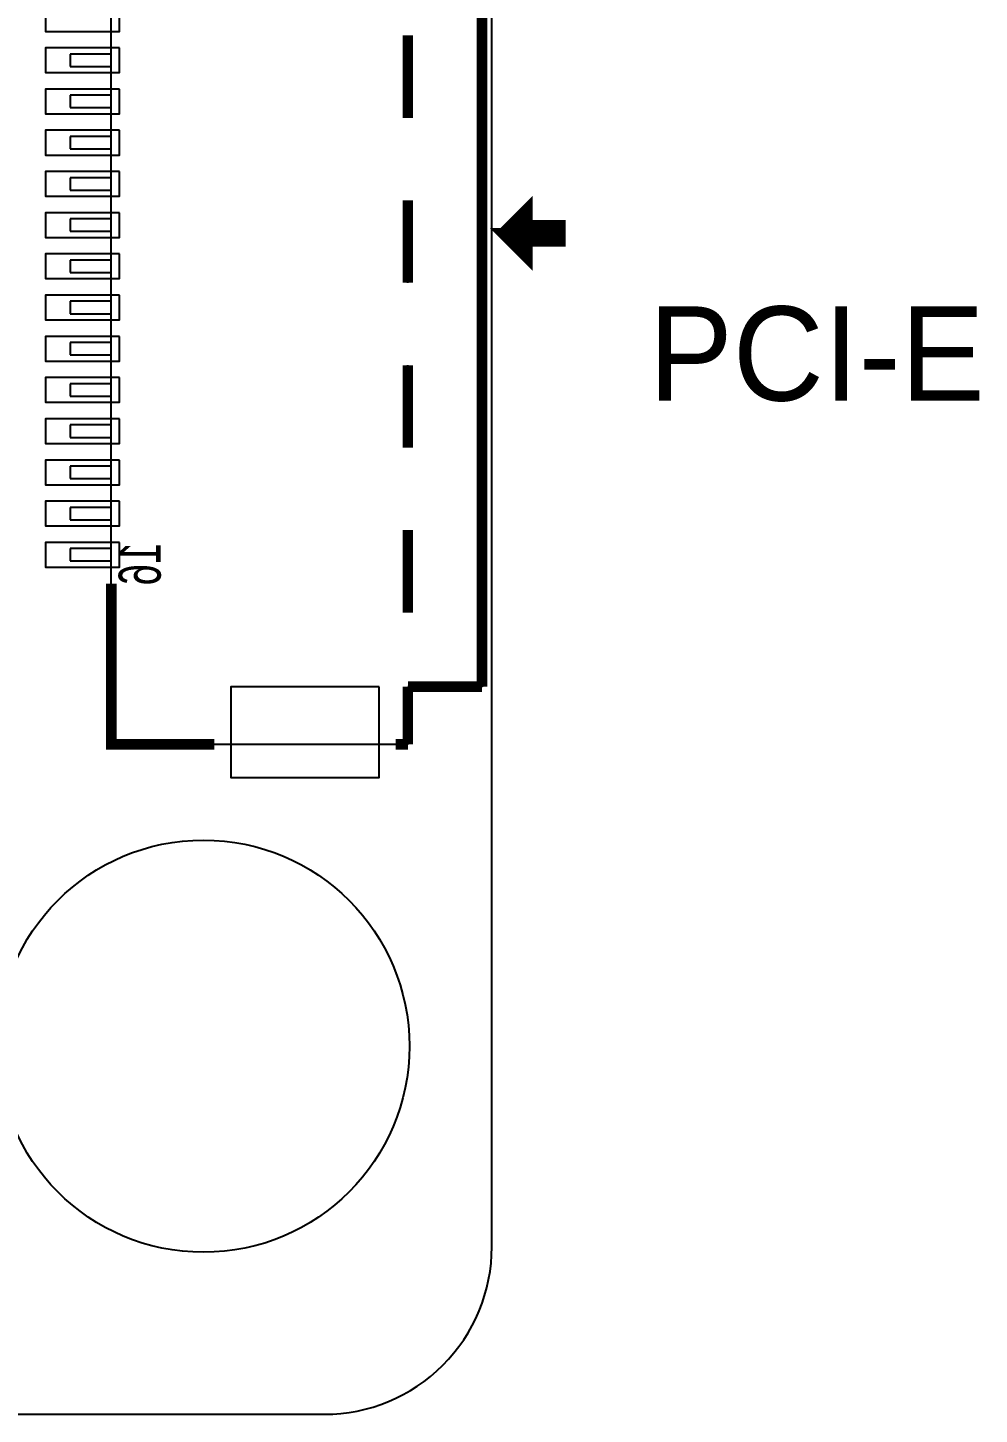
# Model space of a CAD drawing. Extents: x -52.7 to 26.5, y -6.9 to 31.2.
# Drawn here: x 14.99 to 26.54, y -3.79 to 13.03 of the extents above; entities that cross this region are included whole.
import ezdxf

# ---------------------------------------------------------------- set-up
doc = ezdxf.new("R2010")
doc.units = 0
for name, color, linetype in [('BG_OUTLINE', 254, 'CONTINUOUS'), ('BG_PLACE_BOTTOM', 4, 'CONTINUOUS'), ('PG_ASSEMBLY_BOTTOM', 12, 'CONTINUOUS'), ('PG_SILKSCREEN_BOTTOM', 1, 'CONTINUOUS'), ('PIN_BOTTOM', 5, 'CONTINUOUS')]:
    doc.layers.add(name, color=color, linetype=linetype)

msp = doc.modelspace()

# ---------------------------------------------------------------- linework, layer by layer
at = {"layer": 'BG_OUTLINE'}
msp.add_lwpolyline([(-44.375832, -1.755902, 0.414214), (-42.343832, -3.787902), (18.592292, -3.787902, 0.414214), (20.624292, -1.755902), (20.624292, 26.183336, 0.414214), (18.592292, 28.215336), (-42.343832, 28.215336, 0.414214), (-44.375832, 26.183336)], format="xyb", close=True, dxfattribs=at)
at = {"layer": 'PG_ASSEMBLY_BOTTOM'}
for points in [[(16.005302, 4.338574), (16.005302, 16.438626)], [(20.50542, 15.738602), (20.50542, 5.038598)], [(19.605498, 11.938508), (19.605498, 12.938506)], [(16.005302, 12.713716), (15.50543, 12.713716)], [(15.50543, 12.713716), (15.50543, 12.563602)], [(16.005302, 12.563602), (16.005302, 12.713716)], [(15.50543, 12.563602), (16.005302, 12.563602)], [(16.005302, 12.21359), (15.50543, 12.21359)], [(15.50543, 12.21359), (15.50543, 12.063476)], [(16.005302, 12.063476), (16.005302, 12.21359)], [(15.50543, 12.063476), (16.005302, 12.063476)], [(16.005302, 11.713718), (15.50543, 11.713718)], [(15.50543, 11.713718), (15.50543, 11.563604)], [(16.005302, 11.563604), (16.005302, 11.713718)], [(15.50543, 11.563604), (16.005302, 11.563604)], [(16.005302, 11.213592), (15.50543, 11.213592)], [(15.50543, 11.213592), (15.50543, 11.063478)], [(16.005302, 11.063478), (16.005302, 11.213592)], [(15.50543, 11.063478), (16.005302, 11.063478)], [(19.605498, 9.938512), (19.605498, 10.93851)], [(16.005302, 10.71372), (15.50543, 10.71372)], [(15.50543, 10.71372), (15.50543, 10.563606)], [(16.005302, 10.563606), (16.005302, 10.71372)], [(15.50543, 10.563606), (16.005302, 10.563606)], [(16.005302, 10.213594), (15.50543, 10.213594)], [(15.50543, 10.213594), (15.50543, 10.06348)], [(16.005302, 10.06348), (16.005302, 10.213594)], [(15.50543, 10.06348), (16.005302, 10.06348)], [(16.005302, 9.713722), (15.50543, 9.713722)], [(15.50543, 9.713722), (15.50543, 9.563608)], [(16.005302, 9.563608), (16.005302, 9.713722)], [(15.50543, 9.563608), (16.005302, 9.563608)], [(16.005302, 9.213596), (15.50543, 9.213596)], [(15.50543, 9.213596), (15.50543, 9.063482)], [(16.005302, 9.063482), (16.005302, 9.213596)], [(15.50543, 9.063482), (16.005302, 9.063482)], [(19.605498, 7.938516), (19.605498, 8.938514)], [(16.005302, 8.713724), (15.50543, 8.713724)], [(15.50543, 8.713724), (15.50543, 8.56361)], [(16.005302, 8.56361), (16.005302, 8.713724)], [(15.50543, 8.56361), (16.005302, 8.56361)], [(16.005302, 8.213598), (15.50543, 8.213598)], [(15.50543, 8.213598), (15.50543, 8.063484)], [(16.005302, 8.063484), (16.005302, 8.213598)], [(15.50543, 8.063484), (16.005302, 8.063484)], [(16.005302, 7.713726), (15.50543, 7.713726)], [(15.50543, 7.713726), (15.50543, 7.563612)], [(16.005302, 7.563612), (16.005302, 7.713726)], [(15.50543, 7.563612), (16.005302, 7.563612)], [(16.005302, 7.2136), (15.50543, 7.2136)], [(15.50543, 7.2136), (15.50543, 7.063486)], [(16.005302, 7.063486), (16.005302, 7.2136)], [(15.50543, 7.063486), (16.005302, 7.063486)], [(19.605498, 5.93852), (19.605498, 6.938518)], [(16.005302, 6.713474), (15.50543, 6.713474)], [(15.50543, 6.713474), (15.50543, 6.563614)], [(15.50543, 6.563614), (16.005302, 6.563614)], [(16.005302, 6.563614), (16.005302, 6.713474)], [(20.50542, 5.038598), (19.605498, 5.038598)], [(19.605498, 5.038598), (19.605498, 4.338574)], [(19.605498, 4.338574), (16.005302, 4.338574)]]:
    msp.add_lwpolyline(points, dxfattribs=at)
at = {"layer": 'PG_ASSEMBLY_BOTTOM', "const_width": 0.127}
for points in [[(20.755356, 10.538714), (21.05533, 10.838688)], [(21.05533, 10.838688), (21.05533, 10.238486)], [(20.855432, 10.638536), (20.755356, 10.538714)], [(20.755356, 10.538714), (20.855432, 10.438638)], [(20.755356, 10.538714), (21.45538, 10.538714)], [(21.05533, 10.238486), (20.755356, 10.538714)], [(21.45538, 10.638536), (20.855432, 10.638536)], [(21.45538, 10.538714), (21.45538, 10.638536)], [(21.45538, 10.438638), (21.45538, 10.538714)], [(20.855432, 10.438638), (21.45538, 10.438638)]]:
    msp.add_lwpolyline(points, dxfattribs=at)
at = {"layer": 'PG_SILKSCREEN_BOTTOM', "const_width": 0.127}
for points in [[(19.455384, 16.438626), (19.605498, 16.438626), (19.605498, 15.738602), (20.50542, 15.738602), (20.50542, 5.038598)], [(19.605498, 11.938508), (19.605498, 12.938506)], [(19.605498, 9.938512), (19.605498, 10.93851)], [(20.755356, 10.538714), (21.05533, 10.838688), (21.05533, 10.238486), (20.755356, 10.538714), (21.45538, 10.538714), (21.45538, 10.638536), (20.855432, 10.638536), (20.755356, 10.538714), (20.855432, 10.438638), (21.45538, 10.438638), (21.45538, 10.538714)], [(19.605498, 7.938516), (19.605498, 8.938514)], [(19.605498, 5.93852), (19.605498, 6.938518)], [(16.005302, 6.288532), (16.005302, 4.338574), (17.25549, 4.338574)], [(19.605498, 5.038598), (19.605498, 4.338574)], [(20.50542, 5.038598), (19.605498, 5.038598)], [(19.605498, 4.338574), (19.455384, 4.338574)]]:
    msp.add_lwpolyline(points, dxfattribs=at)
at = {"layer": 'PIN_BOTTOM'}
for points in [[(16.105251, 13.288645), (15.205329, 13.288645), (15.205329, 12.988671), (16.105251, 12.988671)], [(16.105251, 12.788519), (15.205329, 12.788519), (15.205329, 12.488545), (16.105251, 12.488545)], [(16.105251, 12.288647), (15.205329, 12.288647), (15.205329, 11.988673), (16.105251, 11.988673)], [(16.105251, 11.788521), (15.205329, 11.788521), (15.205329, 11.488547), (16.105251, 11.488547)], [(16.105251, 11.288649), (15.205329, 11.288649), (15.205329, 10.988675), (16.105251, 10.988675)], [(16.105251, 10.788523), (15.205329, 10.788523), (15.205329, 10.488549), (16.105251, 10.488549)], [(16.105251, 10.288651), (15.205329, 10.288651), (15.205329, 9.988677), (16.105251, 9.988677)], [(16.105251, 9.788525), (15.205329, 9.788525), (15.205329, 9.488551), (16.105251, 9.488551)], [(16.105251, 9.288653), (15.205329, 9.288653), (15.205329, 8.988679), (16.105251, 8.988679)], [(16.105251, 8.788527), (15.205329, 8.788527), (15.205329, 8.488553), (16.105251, 8.488553)], [(16.105251, 8.288655), (15.205329, 8.288655), (15.205329, 7.988681), (16.105251, 7.988681)], [(16.105251, 7.788529), (15.205329, 7.788529), (15.205329, 7.488555), (16.105251, 7.488555)], [(16.105251, 7.288657), (15.205329, 7.288657), (15.205329, 6.988683), (16.105251, 6.988683)], [(16.105251, 6.788531), (15.205329, 6.788531), (15.205329, 6.488557), (16.105251, 6.488557)], [(19.255359, 5.038725), (17.455261, 5.038725), (17.455261, 3.938651), (19.255359, 3.938651)]]:
    msp.add_lwpolyline(points, close=True, dxfattribs=at)
msp.add_circle((17.124172, 0.677418), 2.499995, dxfattribs=at)

# ---------------------------------------------------------------- texts
at = {"layer": 'BG_PLACE_BOTTOM'}
msp.add_text('PCI-E', height=1.143, dxfattribs=at).set_placement((22.5298, 8.509))
at = {"layer": 'PG_ASSEMBLY_BOTTOM', "text_generation_flag": 2, "width": 0.686567}
msp.add_text('16', height=0.51054, rotation=90, dxfattribs=at).set_placement((16.605504, 6.788658))

doc.saveas('drawing.dxf')
